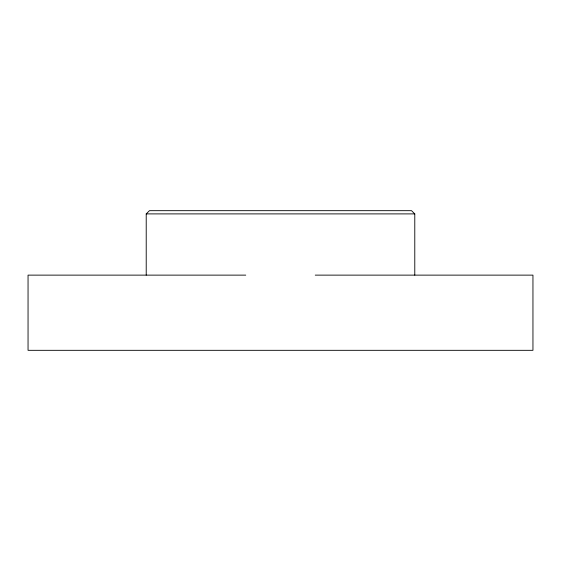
<?xml version="1.0" encoding="UTF-8"?>
<svg xmlns="http://www.w3.org/2000/svg" width="561" height="561" viewBox="0 0 561 561"><rect width="100%" height="100%" fill="white"/><g stroke="black" fill="none" stroke-linecap="round" stroke-linejoin="round"><path stroke-width="0.84" d="M146.218 275.128L146.218 213.895L149.471 210.677L411.529 210.677L414.782 213.895L414.782 275.128M146.218 213.895L414.782 213.895M245.746 275.128L28.05 275.128L28.05 350.323L532.95 350.323L532.95 275.128L315.254 275.128"/></g></svg>
